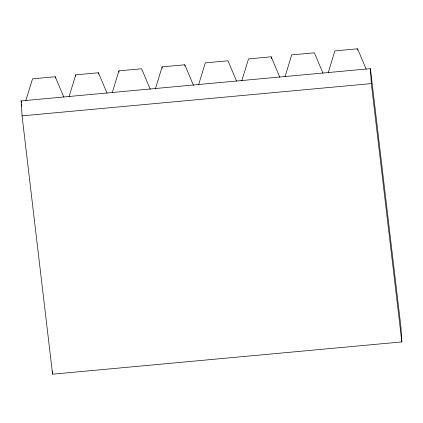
<?xml version="1.0" encoding="UTF-8"?>
<svg xmlns="http://www.w3.org/2000/svg" width="423" height="423" viewBox="0 0 423 423"><rect width="100%" height="100%" fill="white"/><g stroke="black" fill="none" stroke-linecap="round" stroke-linejoin="round"><path stroke-width="0.63" d="M69.049 96.719L75.722 74.855L98.427 72.756L107.014 93.145M112.243 92.727L118.911 70.863L141.615 68.769L150.202 89.153M155.437 88.735L162.104 66.876L184.809 64.777L193.396 85.166M198.63 84.743L205.298 62.884L228.002 60.785L236.589 81.174M241.819 80.756L248.491 58.892L271.196 56.798L279.783 77.182M285.012 76.764L291.685 54.905L314.389 52.806L322.976 73.195M328.206 72.772L334.873 50.913L357.578 48.814L366.165 69.203M25.777 100.716L32.529 78.847L55.233 76.748L63.82 97.137M21.15 100.917L370.416 68.648L400.935 326.984L401.85 341.916L52.584 374.186L22.065 115.854L21.15 100.917L21.383 102.884M22.065 115.854L371.331 83.585L370.416 68.648M371.331 83.585L401.85 341.916M357.578 48.814L357.731 50.104M271.196 56.798L271.423 58.734M184.809 64.777L184.962 66.067M162.104 66.876L162.258 68.166M118.911 70.863L119.064 72.159M98.427 72.756L98.58 74.051M75.722 74.855L75.87 76.145M55.233 76.748L55.387 78.038M21.536 104.195L21.769 106.162M52.389 370.939L52.584 374.186"/></g></svg>
